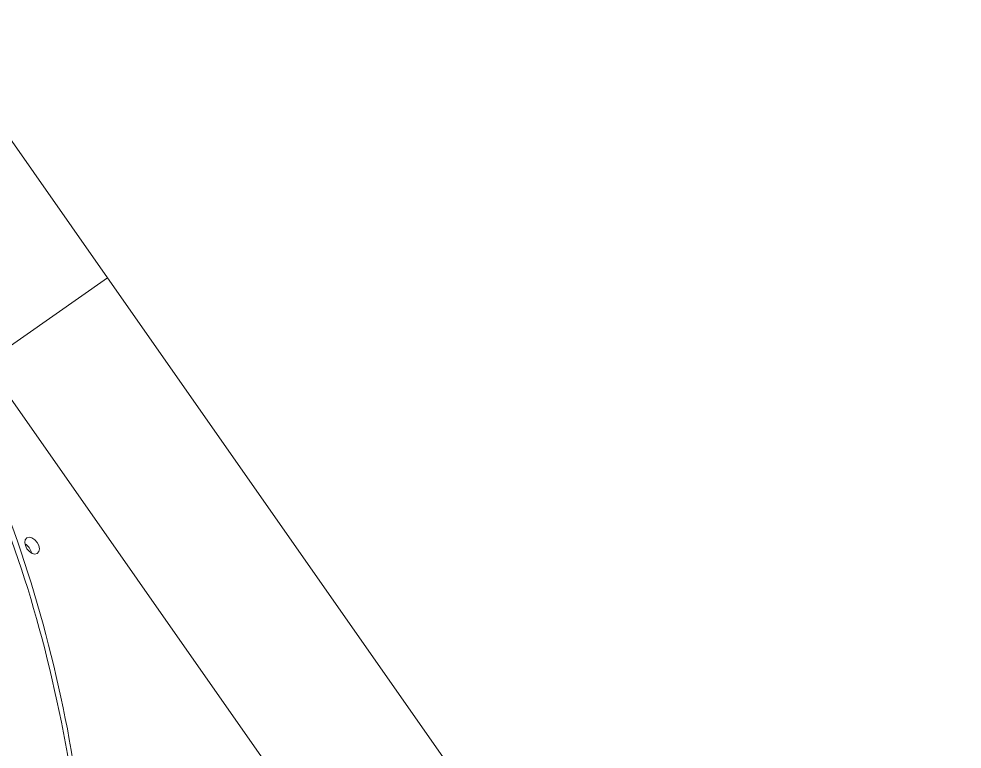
# Model space of a CAD drawing. Header units: millimetres. Extents: x 0 to 197, y 0 to 196.
# Drawn here: x 185.05 to 196.38, y 165.87 to 174.65 of the extents above; entities that cross this region are included whole.
import ezdxf

# ---------------------------------------------------------------- set-up
doc = ezdxf.new("R2010")
doc.units = ezdxf.units.MM

msp = doc.modelspace()

# ---------------------------------------------------------------- linework, layer by layer
at = {"color": 7, "linetype": 'Continuous', "lineweight": 15}
for p, q in [((186.11, 171.539), (183.931, 174.652)), ((196.377, 156.876), (186.11, 171.539)), ((195.916, 154.423), (184.859, 170.214))]:
    msp.add_line(p, q, dxfattribs=at)
at = {"color": 8, "linetype": 'Continuous', "lineweight": 15}
msp.add_line((184.389, 170.334), (186.11, 171.539), dxfattribs=at)
at = {"color": 7, "linetype": 'Continuous', "lineweight": 15, "flags": 128}
msp.add_lwpolyline([(185.285, 168.32), (185.265, 168.359), (185.237, 168.391), (185.203, 168.413), (185.17, 168.421), (185.142, 168.413), (185.123, 168.391), (185.117, 168.359), (185.124, 168.32), (185.143, 168.281), (185.172, 168.249), (185.205, 168.227), (185.239, 168.219), (185.267, 168.227), (185.286, 168.249), (185.292, 168.281), (185.285, 168.32)], dxfattribs=at)
at = {"color": 7, "linetype": 'Continuous', "lineweight": 15}
for centre, radius, start, end in [((169.593, 163.068), 16.322, 6.2264, 20.7464), ((185.037, 168.203), 0.162, 10.0705, 59.9295), ((171.875, 157.392), 15.475, 28.2063, 37.335)]:
    msp.add_arc(centre, radius, start, end, dxfattribs=at)
msp.add_ellipse((172.916, 156.333), major_axis=(7.054, 17.741), ratio=0.61584, start_param=5.431469, end_param=5.698183, dxfattribs=at)

doc.saveas('drawing.dxf')
